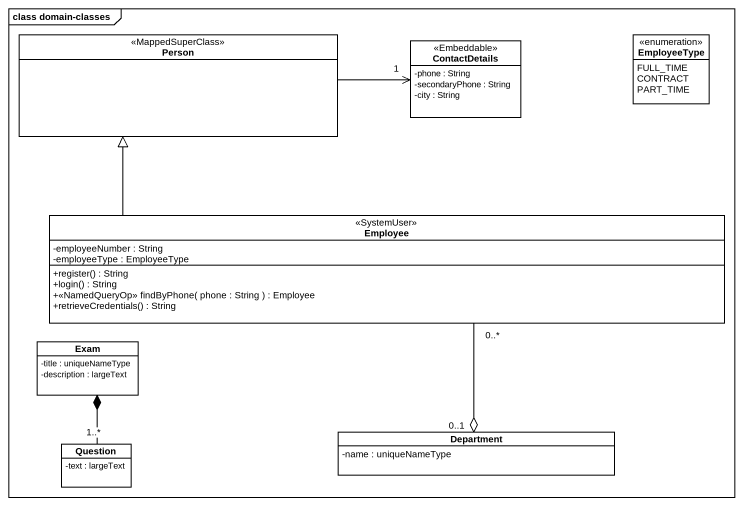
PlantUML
@startuml
mainframe class domain-classes
hide circle
hide empty members
skinparam classAttributeIconSize 0
class "Person" as Person_ <<MappedSuperClass>>
enum EmployeeType {
  FULL_TIME
  CONTRACT
  PART_TIME
}
class ContactDetails <<Embeddable>> {
  -phone : String
  -secondaryPhone : String
  -city : String
}
class Employee <<SystemUser>> {
  -employeeNumber : String
  -employeeType : EmployeeType
  +register() : String
  +login() : String
  +<<NamedQueryOp>> findByPhone( phone : String ) : Employee
  +retrieveCredentials() : String
}
class Exam {
  -title : uniqueNameType
  -description : largeText
}
class Question {
  -text : largeText
}
class Department {
  -name : uniqueNameType
}
Person_ -right-> "1" ContactDetails
Employee -up-|> Person_
Exam *-- "1..*" Question
Department "0..1" o-up- "0..*" Employee
@enduml
